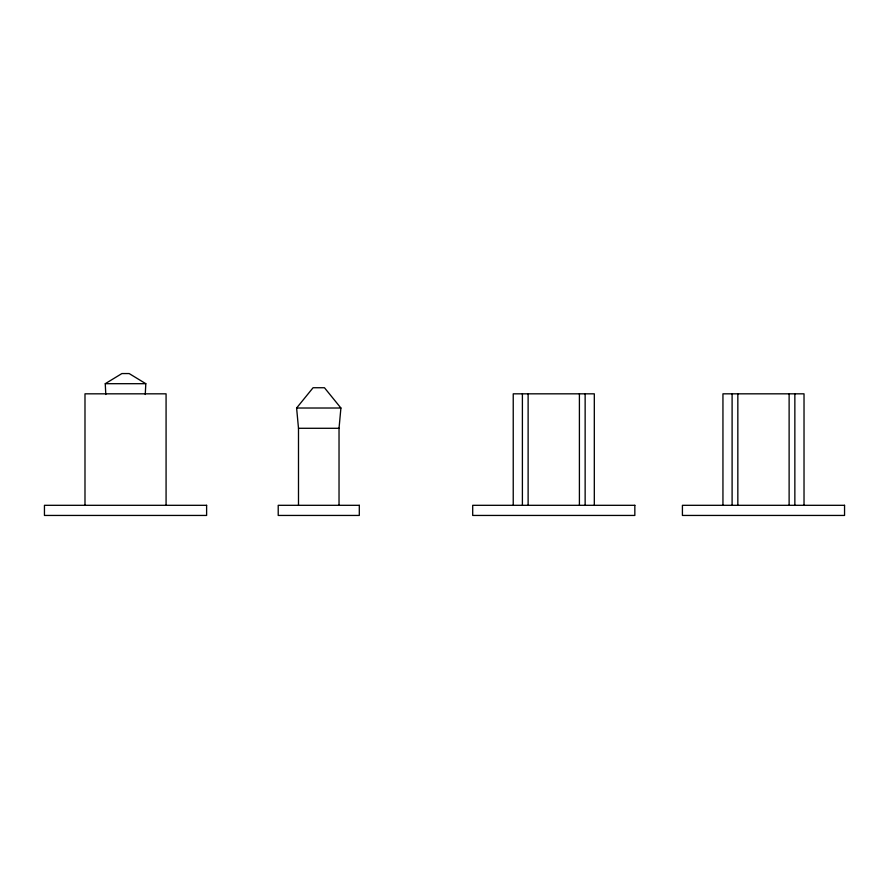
<?xml version="1.0" encoding="UTF-8"?>
<svg xmlns="http://www.w3.org/2000/svg" width="889" height="889" viewBox="0 0 889 889"><rect width="100%" height="100%" fill="white"/><g stroke="black" fill="none" stroke-linecap="round" stroke-linejoin="round"><path stroke-width="1.33" d="M145.263 394.505L145.807 383.692L129.161 373.558L121.904 373.558L105.258 383.692L105.802 394.505M339.031 505.308L339.031 428.287L340.909 408.018L324.452 387.737L313.084 387.737L296.604 408.018L298.493 428.287L298.493 505.308M105.258 383.692L145.807 383.692M296.604 408.018L340.909 408.018M298.493 428.287L339.031 428.287M804.023 505.308L804.023 393.827L722.946 393.827L722.946 505.308M794.855 393.827L794.855 505.308M789.121 393.827L789.121 505.308M737.837 393.827L737.837 505.308M732.103 393.827L732.103 505.308M594.308 505.308L594.308 393.827L513.231 393.827L513.231 505.308M585.14 393.827L585.14 505.308M579.406 393.827L579.406 505.308M528.122 393.827L528.122 505.308M522.399 393.827L522.399 505.308M166.076 505.308L166.076 393.827L84.988 393.827L84.988 505.308M206.615 505.308L44.45 505.308L44.45 515.442L206.615 515.442L206.615 505.308M359.3 505.308L278.213 505.308L278.213 515.442L359.3 515.442L359.3 505.308M634.835 505.308L472.704 505.308L472.704 515.442L634.835 515.442L634.835 505.308M844.55 505.308L682.419 505.308L682.419 515.442L844.55 515.442L844.55 505.308"/></g></svg>
